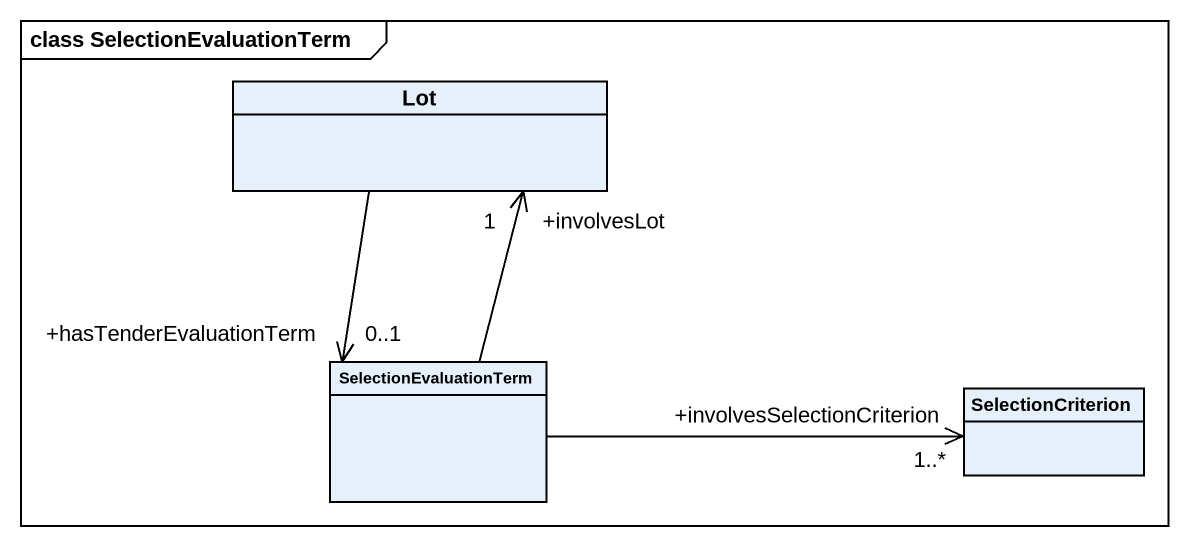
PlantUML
@startuml
mainframe class SelectionEvaluationTerm
hide circle
hide empty members
class Lot
class SelectionEvaluationTerm
class SelectionCriterion
Lot --> "+hasTenderEvaluationTerm\n0..1" SelectionEvaluationTerm
SelectionEvaluationTerm -up-> "+involvesLot\n1" Lot
SelectionEvaluationTerm -right-> "+involvesSelectionCriterion\n1..*" SelectionCriterion
@enduml
